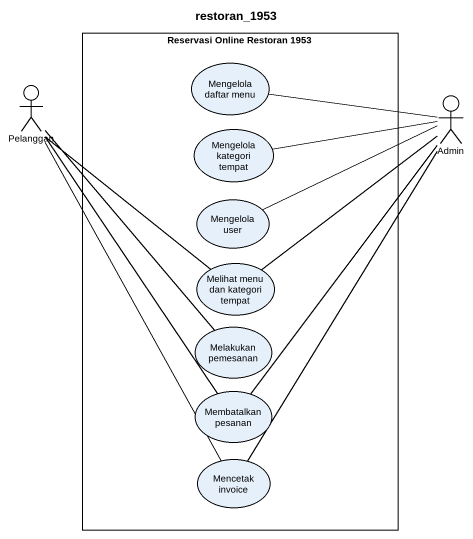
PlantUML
@startuml
title restoran_1953
rectangle "Reservasi Online Restoran 1953" as Reservasi_Online_Restoran {
  usecase "Mengelola daftar menu" as Mengelola_daftar_menu
  usecase "Mengelola kategori tempat" as Mengelola_kategori_tempat
  usecase "Mengelola user" as Mengelola_user
  usecase "Melihat menu dan kategori tempat" as Melihat_menu_dan_kategori
  usecase "Melakukan pemesanan" as Melakukan_pemesanan
  usecase "Membatalkan pesanan" as Membatalkan_pesanan
  usecase "Mencetak invoice" as Mencetak_invoice
}
actor Pelanggan
actor Admin
Pelanggan -- Melihat_menu_dan_kategori
Pelanggan -- Melakukan_pemesanan
Pelanggan -- Membatalkan_pesanan
Pelanggan -- Mencetak_invoice
Admin -left- Mengelola_daftar_menu
Admin -left- Mengelola_kategori_tempat
Admin -left- Mengelola_user
Admin -- Melihat_menu_dan_kategori
Admin -- Mencetak_invoice
Membatalkan_pesanan -up- Admin
@enduml
